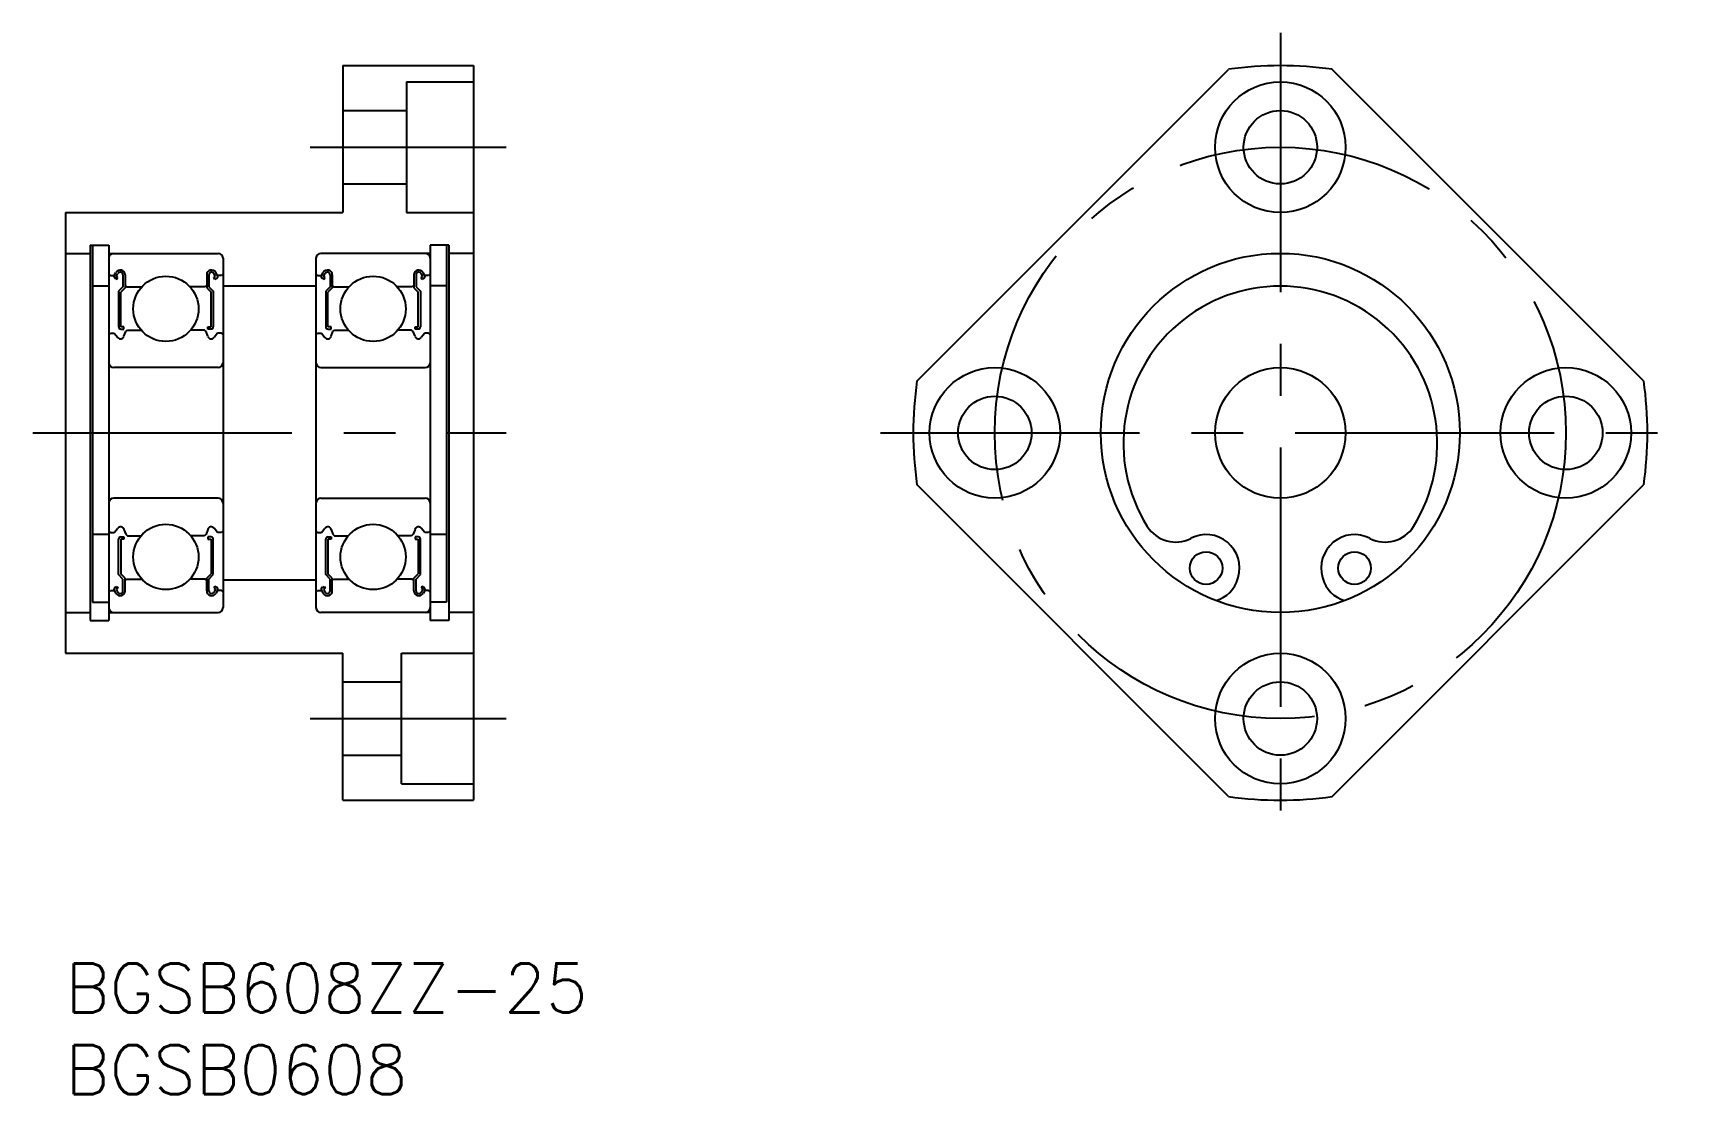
# Model space of a CAD drawing. Extents: x -2 to 99, y -8 to 57.
import ezdxf

# ---------------------------------------------------------------- set-up
doc = ezdxf.new("R2010")
doc.units = 0
doc.header["$LTSCALE"] = 0.5
doc.linetypes.add('CENTER', pattern=[50.8, 31.75, -6.35, 6.35, -6.35])
for name, color, linetype in [('MSM_CENTER', 1, 'CENTER'), ('MSM_CONTINUOUS', 7, 'CONTINUOUS'), ('MSM_PART_NUMBER', 7, 'CONTINUOUS')]:
    doc.layers.add(name, color=color, linetype=linetype)
doc.styles.get("Standard").update_dxf_attribs({"font": 'txt.shx', "height": 3, "bigfont": 'bigfont.shx'})

# ---------------------------------------------------------------- blocks, each defined once
blk = doc.blocks.new('*U6')
at = {"layer": 'MSM_PART_NUMBER'}
blk.add_text('BGSB608ZZ-25', height=3, dxfattribs=at).set_placement((0, -3))
blk = doc.blocks.new('*U7')
at = {"layer": 'MSM_PART_NUMBER'}
blk.add_text('BGSB0608', height=3, dxfattribs=at).set_placement((0, -8))

msp = doc.modelspace()

# ---------------------------------------------------------------- linework, layer by layer
at = {"layer": 'MSM_CENTER'}
for p, q in [((74.46, 57), (74.46, 8)), ((15, 50), (27, 50)), ((-2, 32.5), (27, 32.5)), ((49.96, 32.5), (98.96, 32.5)), ((15, 15), (27, 15))]:
    msp.add_line(p, q, dxfattribs=at)
msp.add_circle((74.46, 32.5), 17.5, dxfattribs=at)
at = {"layer": 'MSM_CONTINUOUS'}
for p, q in [((17, 55), (17, 46)), ((17, 55), (25, 55)), ((19, 55), (19, 55)), ((25, 55), (25, 10)), ((52.19, 35.68), (71.28, 54.77)), ((96.73, 35.68), (77.64, 54.77)), ((20.9, 54), (20.9, 46)), ((20.9, 54), (25, 54)), ((17, 52.25), (20.9, 52.25)), ((17, 47.75), (20.9, 47.75)), ((0, 46), (0, 19)), ((0, 46), (17, 46)), ((20.9, 46), (25, 46)), ((0, 43.5), (1.5, 43.5)), ((1.5, 44), (2.65, 44)), ((1.5, 44), (1.5, 21)), ((1.65, 44), (1.65, 22.14)), ((2.65, 44), (2.65, 21)), ((2.65, 43.5), (9.35, 43.5)), ((22.35, 43.5), (15.65, 43.5)), ((22.35, 44), (22.35, 21)), ((23.5, 44), (22.35, 44)), ((23.35, 44), (23.35, 22.14)), ((23.5, 44), (23.5, 21)), ((25, 43.5), (23.5, 43.5)), ((9.65, 43.2), (9.65, 21.8)), ((15.35, 43.2), (15.35, 21.8)), ((1.65, 41.5), (2.65, 41.5)), ((2.65, 42.25), (2.75, 42.15)), ((2.75, 42.15), (2.98, 42.15)), ((2.98, 42.15), (3.09, 42.33)), ((3.03, 41.97), (3.15, 41.9)), ((3.1, 42.08), (3.21, 42.27)), ((3.21, 42.02), (3.1, 42.08)), ((3.15, 41.9), (3.21, 42.02)), ((3.52, 41.45), (3.25, 41.18)), ((3.65, 41.39), (3.38, 41.13)), ((3.52, 42.18), (3.52, 41.45)), ((3.65, 42.18), (3.65, 41.39)), ((3.65, 41.55), (3.75, 41.45)), ((3.75, 41.45), (4.67, 41.45)), ((8.55, 41.45), (7.63, 41.45)), ((8.65, 41.55), (8.55, 41.45)), ((8.65, 42.18), (8.65, 41.39)), ((8.65, 41.39), (8.92, 41.13)), ((8.78, 42.18), (8.78, 41.45)), ((8.78, 41.45), (9.05, 41.18)), ((9.2, 42.08), (9.09, 42.27)), ((9.09, 42.02), (9.2, 42.08)), ((9.15, 41.9), (9.09, 42.02)), ((9.27, 41.97), (9.15, 41.9)), ((9.32, 42.15), (9.21, 42.33)), ((9.55, 42.15), (9.32, 42.15)), ((9.65, 42.25), (9.55, 42.15)), ((9.65, 41.5), (15.35, 41.5)), ((15.35, 42.25), (15.45, 42.15)), ((15.45, 42.15), (15.68, 42.15)), ((15.68, 42.15), (15.79, 42.33)), ((15.73, 41.97), (15.85, 41.9)), ((15.8, 42.08), (15.91, 42.27)), ((15.91, 42.02), (15.8, 42.08)), ((15.85, 41.9), (15.91, 42.02)), ((16.22, 41.45), (15.95, 41.18)), ((16.35, 41.39), (16.08, 41.13)), ((16.22, 42.18), (16.22, 41.45)), ((16.35, 42.18), (16.35, 41.39)), ((16.35, 41.55), (16.45, 41.45)), ((16.45, 41.45), (17.37, 41.45)), ((21.25, 41.45), (20.33, 41.45)), ((21.35, 41.55), (21.25, 41.45)), ((21.35, 42.18), (21.35, 41.39)), ((21.35, 41.39), (21.62, 41.13)), ((21.48, 42.18), (21.48, 41.45)), ((21.48, 41.45), (21.75, 41.18)), ((21.9, 42.08), (21.79, 42.27)), ((21.79, 42.02), (21.9, 42.08)), ((21.85, 41.9), (21.79, 42.02)), ((21.97, 41.97), (21.85, 41.9)), ((22.02, 42.15), (21.91, 42.33)), ((22.25, 42.15), (22.02, 42.15)), ((22.35, 42.25), (22.25, 42.15)), ((23.35, 41.5), (22.35, 41.5)), ((3.25, 41.18), (3.25, 39)), ((3.38, 39), (3.38, 41.13)), ((8.92, 39), (8.92, 41.13)), ((9.05, 41.18), (9.05, 39)), ((15.95, 41.18), (15.95, 39)), ((16.08, 39), (16.08, 41.13)), ((21.62, 39), (21.62, 41.13)), ((21.75, 41.18), (21.75, 39)), ((2.65, 38.5), (2.75, 38.6)), ((2.75, 38.6), (2.98, 38.6)), ((2.98, 38.6), (3.2, 38.34)), ((3.58, 39), (3.38, 39)), ((3.38, 38.86), (3.58, 38.86)), ((3.58, 38.86), (3.58, 39)), ((3.58, 38.42), (3.69, 38.71)), ((3.69, 38.71), (3.79, 38.8)), ((3.79, 38.8), (4.63, 38.8)), ((8.51, 38.8), (7.67, 38.8)), ((8.61, 38.71), (8.51, 38.8)), ((8.72, 38.42), (8.61, 38.71)), ((8.72, 38.86), (8.72, 39)), ((8.72, 39), (8.92, 39)), ((8.92, 38.86), (8.72, 38.86)), ((9.32, 38.6), (9.1, 38.34)), ((9.55, 38.6), (9.32, 38.6)), ((9.65, 38.5), (9.55, 38.6)), ((15.35, 38.5), (15.45, 38.6)), ((15.45, 38.6), (15.68, 38.6)), ((15.68, 38.6), (15.9, 38.34)), ((16.28, 39), (16.08, 39)), ((16.08, 38.86), (16.28, 38.86)), ((16.28, 38.86), (16.28, 39)), ((16.28, 38.42), (16.39, 38.71)), ((16.39, 38.71), (16.49, 38.8)), ((16.49, 38.8), (17.33, 38.8)), ((21.21, 38.8), (20.37, 38.8)), ((21.31, 38.71), (21.21, 38.8)), ((21.42, 38.42), (21.31, 38.71)), ((21.42, 38.86), (21.42, 39)), ((21.42, 39), (21.62, 39)), ((21.62, 38.86), (21.42, 38.86)), ((22.02, 38.6), (21.8, 38.34)), ((22.25, 38.6), (22.02, 38.6)), ((22.35, 38.5), (22.25, 38.6)), ((9.35, 36.5), (2.95, 36.5)), ((15.65, 36.5), (22.05, 36.5)), ((71.28, 10.23), (52.19, 29.32)), ((77.64, 10.23), (96.73, 29.32)), ((9.35, 28.5), (2.95, 28.5)), ((15.65, 28.5), (22.05, 28.5)), ((2.65, 26.27), (1.65, 26.27)), ((2.65, 26.5), (2.75, 26.4)), ((2.75, 26.4), (2.98, 26.4)), ((2.98, 26.4), (3.2, 26.66)), ((3.58, 26.58), (3.69, 26.29)), ((3.69, 26.29), (3.79, 26.2)), ((8.61, 26.29), (8.51, 26.2)), ((8.72, 26.58), (8.61, 26.29)), ((9.32, 26.4), (9.1, 26.66)), ((9.55, 26.4), (9.32, 26.4)), ((9.65, 26.5), (9.55, 26.4)), ((15.35, 26.5), (15.45, 26.4)), ((15.45, 26.4), (15.68, 26.4)), ((15.68, 26.4), (15.9, 26.66)), ((16.28, 26.58), (16.39, 26.29)), ((16.39, 26.29), (16.49, 26.2)), ((21.31, 26.29), (21.21, 26.2)), ((21.42, 26.58), (21.31, 26.29)), ((22.02, 26.4), (21.8, 26.66)), ((22.25, 26.4), (22.02, 26.4)), ((22.35, 26.5), (22.25, 26.4)), ((23.35, 26.27), (22.35, 26.27)), ((3.25, 23.82), (3.25, 26)), ((3.38, 26.14), (3.58, 26.14)), ((3.38, 26), (3.38, 23.87)), ((3.58, 26), (3.38, 26)), ((3.58, 26.14), (3.58, 26)), ((3.79, 26.2), (4.63, 26.2)), ((8.51, 26.2), (7.67, 26.2)), ((8.72, 26.14), (8.72, 26)), ((8.92, 26.14), (8.72, 26.14)), ((8.72, 26), (8.92, 26)), ((8.92, 26), (8.92, 23.87)), ((9.05, 23.82), (9.05, 26)), ((15.95, 23.82), (15.95, 26)), ((16.08, 26.14), (16.28, 26.14)), ((16.28, 26), (16.08, 26)), ((16.08, 26), (16.08, 23.87)), ((16.28, 26.14), (16.28, 26)), ((16.49, 26.2), (17.33, 26.2)), ((21.21, 26.2), (20.37, 26.2)), ((21.42, 26.14), (21.42, 26)), ((21.62, 26.14), (21.42, 26.14)), ((21.42, 26), (21.62, 26)), ((21.62, 26), (21.62, 23.87)), ((21.75, 23.82), (21.75, 26)), ((3.52, 23.55), (3.25, 23.82)), ((3.65, 23.61), (3.38, 23.87)), ((3.52, 22.82), (3.52, 23.55)), ((3.65, 22.82), (3.65, 23.61)), ((3.65, 23.45), (3.75, 23.55)), ((3.75, 23.55), (4.67, 23.55)), ((8.55, 23.55), (7.63, 23.55)), ((8.65, 23.45), (8.55, 23.55)), ((8.65, 23.61), (8.92, 23.87)), ((8.65, 22.82), (8.65, 23.61)), ((8.78, 23.55), (9.05, 23.82)), ((8.78, 22.82), (8.78, 23.55)), ((9.65, 23.5), (15.35, 23.5)), ((16.22, 23.55), (15.95, 23.82)), ((16.35, 23.61), (16.08, 23.87)), ((16.22, 22.82), (16.22, 23.55)), ((16.35, 22.82), (16.35, 23.61)), ((16.35, 23.45), (16.45, 23.55)), ((16.45, 23.55), (17.37, 23.55)), ((21.25, 23.55), (20.33, 23.55)), ((21.35, 23.45), (21.25, 23.55)), ((21.35, 23.61), (21.62, 23.87)), ((21.35, 22.82), (21.35, 23.61)), ((21.48, 23.55), (21.75, 23.82)), ((21.48, 22.82), (21.48, 23.55)), ((71.86, 23.58), (71.88, 23.64)), ((77.04, 23.64), (77.06, 23.58)), ((2.65, 22.75), (2.75, 22.85)), ((2.75, 22.85), (2.98, 22.85)), ((2.98, 22.85), (3.09, 22.67)), ((3.03, 23.03), (3.15, 23.1)), ((3.21, 22.98), (3.1, 22.92)), ((3.1, 22.92), (3.21, 22.73)), ((3.15, 23.1), (3.21, 22.98)), ((9.15, 23.1), (9.09, 22.98)), ((9.09, 22.98), (9.2, 22.92)), ((9.2, 22.92), (9.09, 22.73)), ((9.27, 23.03), (9.15, 23.1)), ((9.32, 22.85), (9.21, 22.67)), ((9.55, 22.85), (9.32, 22.85)), ((9.65, 22.75), (9.55, 22.85)), ((15.35, 22.75), (15.45, 22.85)), ((15.45, 22.85), (15.68, 22.85)), ((15.68, 22.85), (15.79, 22.67)), ((15.73, 23.03), (15.85, 23.1)), ((15.91, 22.98), (15.8, 22.92)), ((15.8, 22.92), (15.91, 22.73)), ((15.85, 23.1), (15.91, 22.98)), ((21.85, 23.1), (21.79, 22.98)), ((21.79, 22.98), (21.9, 22.92)), ((21.9, 22.92), (21.79, 22.73)), ((21.97, 23.03), (21.85, 23.1)), ((22.02, 22.85), (21.91, 22.67)), ((22.25, 22.85), (22.02, 22.85)), ((22.35, 22.75), (22.25, 22.85)), ((0, 21.5), (1.5, 21.5)), ((1.65, 22.14), (2.65, 22.14)), ((2.65, 21.5), (9.35, 21.5)), ((22.35, 21.5), (15.65, 21.5)), ((23.35, 22.14), (22.35, 22.14)), ((25, 21.5), (23.5, 21.5)), ((1.5, 21), (2.65, 21)), ((23.5, 21), (22.35, 21)), ((0, 19), (17, 19)), ((17, 10), (17, 19)), ((20.6, 11), (20.6, 19)), ((20.6, 19), (25, 19)), ((17, 17.25), (20.6, 17.25)), ((17, 12.75), (20.6, 12.75)), ((20.6, 11), (25, 11)), ((17, 10), (25, 10))]:
    msp.add_line(p, q, dxfattribs=at)
for centre, radius in [((74.46, 50), 4), ((74.46, 50), 2.25), ((74.46, 32.5), 11), ((6.15, 40.1), 2), ((18.85, 40.1), 2), ((56.96, 32.5), 4), ((74.46, 32.5), 4), ((91.96, 32.5), 4), ((56.96, 32.5), 2.25), ((91.96, 32.5), 2.25), ((6.15, 24.9), 2), ((18.85, 24.9), 2), ((69.91, 24.22), 1), ((79.01, 24.22), 1), ((74.46, 15), 4), ((74.46, 15), 2.25)]:
    msp.add_circle(centre, radius, dxfattribs=at)
for centre, radius, start, end in [((74.46, 32.5), 22.5, 81.8699, 98.1301), ((2.95, 43.2), 0.3, 90, 180), ((9.35, 43.2), 0.3, 0, 90), ((15.65, 43.2), 0.3, 90, 180), ((22.05, 43.2), 0.3, 0, 90), ((3.35, 42.18), 0.299, 0, 150.0002), ((8.95, 42.18), 0.299, 29.9998, 180), ((16.05, 42.18), 0.299, 0, 150.0002), ((21.65, 42.18), 0.299, 29.9998, 180), ((3.1, 42.08), 0.133, 150.0006, 239.9935), ((3.35, 42.18), 0.166, 0.0043, 149.9956), ((8.95, 42.18), 0.166, 30.0044, 179.9957), ((9.2, 42.08), 0.133, 300.0065, 29.9994), ((15.8, 42.08), 0.133, 150.0006, 239.9935), ((16.05, 42.18), 0.166, 0.0043, 149.9956), ((21.65, 42.18), 0.166, 30.0044, 179.9957), ((21.9, 42.08), 0.133, 300.0065, 29.9994), ((74.46, 31.87), 9.62, 328.0223, 211.9777), ((3.37, 38.48), 0.224, 220.001, 343.1517), ((3.38, 39), 0.133, 179.9866, 270.0177), ((8.93, 38.48), 0.224, 196.8483, 319.999), ((8.92, 39), 0.133, 269.9823, 0.0134), ((16.07, 38.48), 0.224, 220.001, 343.1517), ((16.08, 39), 0.133, 179.9866, 270.0177), ((21.63, 38.48), 0.224, 196.8483, 319.999), ((21.62, 39), 0.133, 269.9823, 0.0134), ((2.95, 36.8), 0.3, 180, 270), ((9.35, 36.8), 0.3, 270, 0), ((15.65, 36.8), 0.3, 180, 270), ((22.05, 36.8), 0.3, 270, 0), ((74.46, 32.5), 22.5, 171.8699, 188.1301), ((74.46, 32.5), 22.5, 351.8699, 8.1301), ((2.95, 28.2), 0.3, 90, 180), ((9.35, 28.2), 0.3, 0, 90), ((15.65, 28.2), 0.3, 90, 180), ((22.05, 28.2), 0.3, 0, 90), ((3.37, 26.52), 0.224, 16.8483, 139.999), ((8.93, 26.52), 0.224, 40.001, 163.1517), ((16.07, 26.52), 0.224, 16.8483, 139.999), ((21.63, 26.52), 0.224, 40.001, 163.1517), ((68.04, 27.86), 2.05, 211.9777, 297.2224), ((69.91, 24.22), 2.05, 343.7466, 117.2224), ((79.01, 24.22), 2.05, 62.7776, 196.2534), ((80.89, 27.86), 2.05, 242.7776, 328.0223), ((3.38, 26), 0.133, 89.9823, 180.0134), ((8.92, 26), 0.133, 359.9866, 90.0177), ((16.08, 26), 0.133, 89.9823, 180.0134), ((21.62, 26), 0.133, 359.9866, 90.0177), ((69.94, 24.14), 2, 286.8489, 343.7466), ((78.98, 24.14), 2, 196.2534, 253.1511), ((3.1, 22.92), 0.133, 120.0065, 209.9994), ((3.35, 22.82), 0.299, 209.9998, 0), ((3.35, 22.82), 0.166, 210.0044, 359.9957), ((8.95, 22.82), 0.299, 180, 330.0002), ((8.95, 22.82), 0.166, 180.0043, 329.9956), ((9.2, 22.92), 0.133, 330.0006, 59.9935), ((15.8, 22.92), 0.133, 120.0065, 209.9994), ((16.05, 22.82), 0.299, 209.9998, 360), ((16.05, 22.82), 0.166, 210.0044, 359.9957), ((21.65, 22.82), 0.299, 180, 330.0002), ((21.65, 22.82), 0.166, 180.0043, 329.9956), ((21.9, 22.92), 0.133, 330.0006, 59.9935), ((2.95, 21.8), 0.3, 180, 270), ((9.35, 21.8), 0.3, 270, 0), ((15.65, 21.8), 0.3, 180, 270), ((22.05, 21.8), 0.3, 270, 0), ((74.46, 32.5), 22.5, 261.8699, 278.1301)]:
    msp.add_arc(centre, radius, start, end, dxfattribs=at)

# ---------------------------------------------------------------- block references
for name in ['*U6', '*U7']:
    msp.add_blockref(name, (0, 0), dxfattribs=at)

doc.saveas('drawing.dxf')
